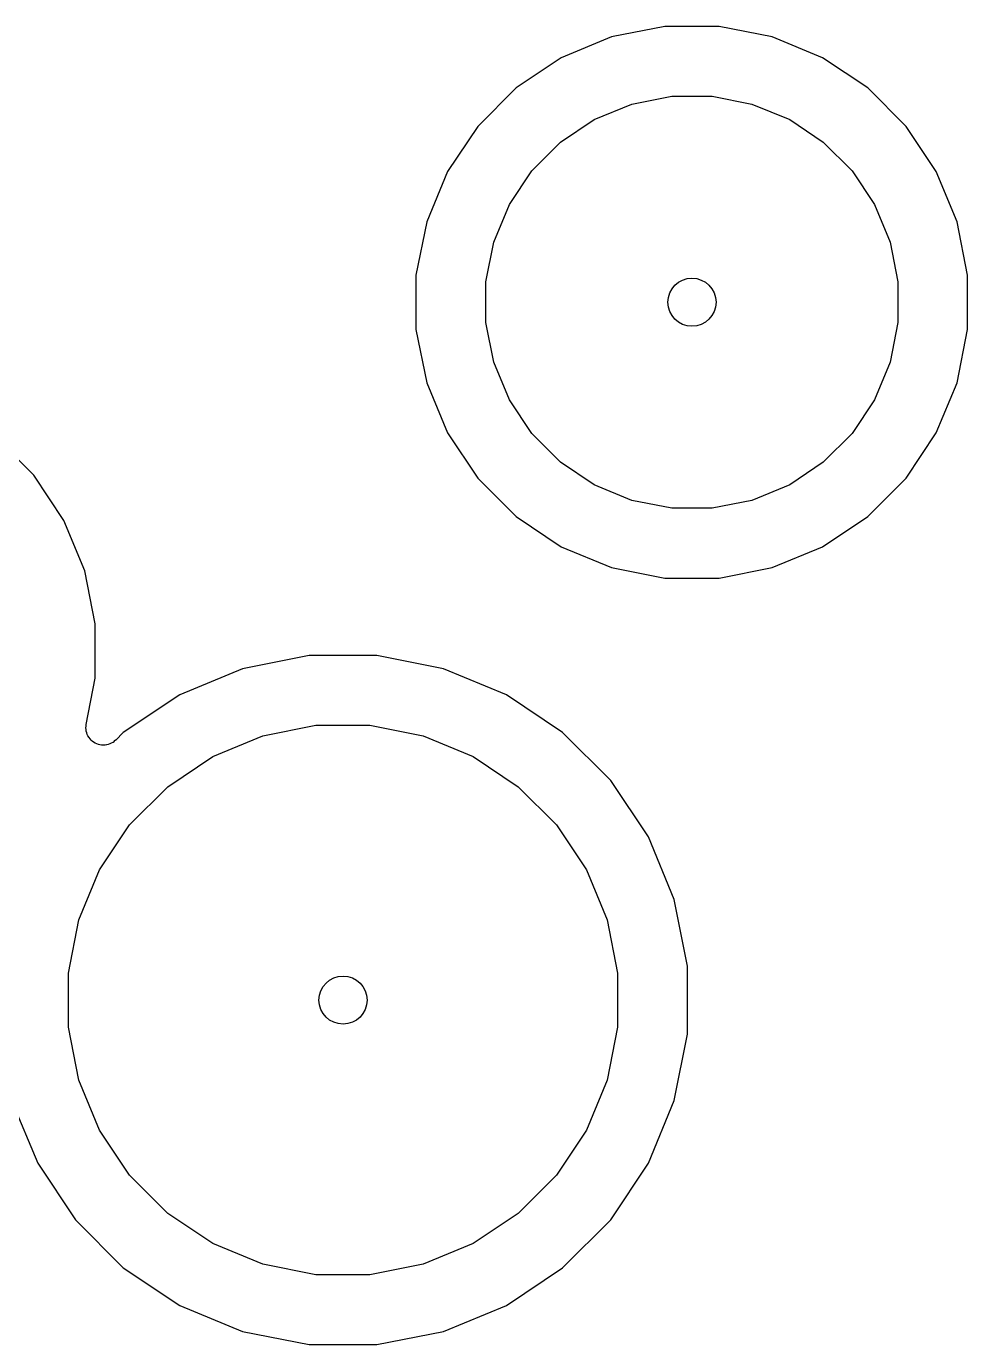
# Model space of a CAD drawing. Extents: x 1.5 to 15, y -8.3 to -3.1.
# Drawn here: x 12.1849 to 12.4546, y -4.7234 to -4.3457 of the extents above; entities that cross this region are included whole.
import ezdxf

# ---------------------------------------------------------------- set-up
doc = ezdxf.new("R2010")
doc.units = 0
doc.header["$MEASUREMENT"] = 0
doc.layers.add('BLACK', color=7, linetype='CONTINUOUS')

msp = doc.modelspace()

# ---------------------------------------------------------------- linework, layer by layer
at = {"layer": 'BLACK', "linetype": 'CONTINUOUS'}
for p, q in [((12.3678, -4.34565), (12.3525, -4.34869)), ((12.3834, -4.34565), (12.3678, -4.34565)), ((12.3986, -4.34869), (12.3834, -4.34565)), ((12.3525, -4.34869), (12.3381, -4.35465)), ((12.413, -4.35465), (12.3986, -4.34869)), ((12.3381, -4.35465), (12.3252, -4.3633)), ((12.426, -4.3633), (12.413, -4.35465)), ((12.3252, -4.3633), (12.3142, -4.37431)), ((12.437, -4.37431), (12.426, -4.3633)), ((12.3584, -4.36792), (12.3698, -4.36565)), ((12.3698, -4.36565), (12.3814, -4.36565)), ((12.3814, -4.36565), (12.3928, -4.36792)), ((12.3476, -4.37237), (12.3584, -4.36792)), ((12.3928, -4.36792), (12.4036, -4.37237)), ((12.3142, -4.37431), (12.3055, -4.38726)), ((12.3379, -4.37883), (12.3476, -4.37237)), ((12.4036, -4.37237), (12.4132, -4.37883)), ((12.4456, -4.38726), (12.437, -4.37431)), ((12.3297, -4.38706), (12.3379, -4.37883)), ((12.4132, -4.37883), (12.4215, -4.38706)), ((12.3055, -4.38726), (12.2996, -4.40165)), ((12.3233, -4.39673), (12.3297, -4.38706)), ((12.4215, -4.38706), (12.4279, -4.39673)), ((12.4516, -4.40165), (12.4456, -4.38726)), ((12.3188, -4.40748), (12.3233, -4.39673)), ((12.4279, -4.39673), (12.4324, -4.40748)), ((12.2996, -4.40165), (12.2965, -4.41692)), ((12.4546, -4.41692), (12.4516, -4.40165)), ((12.3165, -4.41889), (12.3188, -4.40748)), ((12.4324, -4.40748), (12.4346, -4.41889)), ((12.2965, -4.41692), (12.2965, -4.43249)), ((12.3165, -4.43052), (12.3165, -4.41889)), ((12.4346, -4.41889), (12.4346, -4.43052)), ((12.4546, -4.43249), (12.4546, -4.41692)), ((12.3188, -4.44193), (12.3165, -4.43052)), ((12.4346, -4.43052), (12.4324, -4.44193)), ((12.2965, -4.43249), (12.2996, -4.44776)), ((12.4516, -4.44776), (12.4546, -4.43249)), ((12.3233, -4.45268), (12.3188, -4.44193)), ((12.4324, -4.44193), (12.4279, -4.45268)), ((12.2996, -4.44776), (12.3055, -4.46215)), ((12.4456, -4.46215), (12.4516, -4.44776)), ((12.3297, -4.46235), (12.3233, -4.45268)), ((12.4279, -4.45268), (12.4215, -4.46235)), ((12.187, -4.47431), (12.176, -4.4633)), ((12.3055, -4.46215), (12.3142, -4.4751)), ((12.3379, -4.47058), (12.3297, -4.46235)), ((12.4215, -4.46235), (12.4132, -4.47058)), ((12.437, -4.4751), (12.4456, -4.46215)), ((12.3476, -4.47704), (12.3379, -4.47058)), ((12.4132, -4.47058), (12.4036, -4.47704)), ((12.1956, -4.48726), (12.187, -4.47431)), ((12.3142, -4.4751), (12.3252, -4.48611)), ((12.426, -4.48611), (12.437, -4.4751)), ((12.3584, -4.48149), (12.3476, -4.47704)), ((12.4036, -4.47704), (12.3928, -4.48149)), ((12.3698, -4.48376), (12.3584, -4.48149)), ((12.3814, -4.48376), (12.3698, -4.48376)), ((12.3928, -4.48149), (12.3814, -4.48376)), ((12.2016, -4.50165), (12.1956, -4.48726)), ((12.3252, -4.48611), (12.3381, -4.49476)), ((12.413, -4.49476), (12.426, -4.48611)), ((12.3381, -4.49476), (12.3525, -4.50072)), ((12.3986, -4.50072), (12.413, -4.49476)), ((12.2046, -4.51692), (12.2016, -4.50165)), ((12.3525, -4.50072), (12.3678, -4.50376)), ((12.3834, -4.50376), (12.3986, -4.50072)), ((12.3678, -4.50376), (12.3834, -4.50376)), ((12.2046, -4.53249), (12.2046, -4.51692)), ((12.2659, -4.52596), (12.2468, -4.52976)), ((12.2853, -4.52596), (12.2659, -4.52596)), ((12.3044, -4.52976), (12.2853, -4.52596)), ((12.202, -4.54568), (12.2046, -4.53249)), ((12.2468, -4.52976), (12.2288, -4.5372)), ((12.3224, -4.5372), (12.3044, -4.52976)), ((12.2288, -4.5372), (12.2126, -4.54801)), ((12.3385, -4.54801), (12.3224, -4.5372)), ((12.2019, -4.54664), (12.202, -4.54616)), ((12.2019, -4.54665), (12.2019, -4.54664)), ((12.202, -4.54713), (12.2019, -4.54665)), ((12.2019, -4.54665), (12.2019, -4.54665)), ((12.202, -4.54616), (12.202, -4.54568)), ((12.202, -4.54761), (12.202, -4.54713)), ((12.202, -4.54762), (12.202, -4.54761)), ((12.202, -4.54763), (12.202, -4.54762)), ((12.2022, -4.54809), (12.202, -4.54763)), ((12.2023, -4.54855), (12.2022, -4.54809)), ((12.2023, -4.54856), (12.2023, -4.54855)), ((12.2023, -4.54855), (12.2023, -4.54855)), ((12.2025, -4.54899), (12.2023, -4.54856)), ((12.2126, -4.54801), (12.2105, -4.55019)), ((12.2526, -4.54899), (12.2678, -4.54596)), ((12.2678, -4.54596), (12.2833, -4.54596)), ((12.2833, -4.54596), (12.2986, -4.54899)), ((12.3523, -4.56176), (12.3385, -4.54801)), ((12.2028, -4.54941), (12.2025, -4.54899)), ((12.2028, -4.54942), (12.2028, -4.54941)), ((12.2031, -4.54979), (12.2028, -4.54942)), ((12.2028, -4.54942), (12.2028, -4.54942)), ((12.2034, -4.55017), (12.2031, -4.54979)), ((12.2034, -4.55018), (12.2034, -4.55017)), ((12.2034, -4.55017), (12.2034, -4.55017)), ((12.2037, -4.55048), (12.2034, -4.55018)), ((12.2041, -4.55079), (12.2037, -4.55048)), ((12.2041, -4.5508), (12.2041, -4.55079)), ((12.2046, -4.55103), (12.2041, -4.5508)), ((12.2041, -4.5508), (12.2041, -4.5508)), ((12.205, -4.55126), (12.2046, -4.55103)), ((12.205, -4.55127), (12.205, -4.55126)), ((12.205, -4.55126), (12.205, -4.55126)), ((12.2055, -4.55141), (12.205, -4.55127)), ((12.2059, -4.55155), (12.2055, -4.55141)), ((12.2059, -4.55156), (12.2059, -4.55155)), ((12.2059, -4.55155), (12.2059, -4.55155)), ((12.2064, -4.55161), (12.2059, -4.55156)), ((12.2069, -4.55166), (12.2064, -4.55161)), ((12.2074, -4.55162), (12.2069, -4.55166)), ((12.2069, -4.55166), (12.2069, -4.55166)), ((12.2069, -4.55166), (12.2069, -4.55166)), ((12.2078, -4.55157), (12.2074, -4.55162)), ((12.2079, -4.55157), (12.2078, -4.55157)), ((12.2083, -4.55144), (12.2079, -4.55157)), ((12.2079, -4.55157), (12.2079, -4.55157)), ((12.2088, -4.5513), (12.2083, -4.55144)), ((12.2092, -4.55107), (12.2088, -4.5513)), ((12.2088, -4.5513), (12.2088, -4.5513)), ((12.2088, -4.5513), (12.2088, -4.5513)), ((12.2096, -4.55085), (12.2092, -4.55107)), ((12.2097, -4.55085), (12.2096, -4.55085)), ((12.21, -4.55054), (12.2097, -4.55085)), ((12.2097, -4.55085), (12.2097, -4.55085)), ((12.2104, -4.55024), (12.21, -4.55054)), ((12.2105, -4.55019), (12.2104, -4.55023)), ((12.2104, -4.55023), (12.2104, -4.55023)), ((12.2104, -4.55023), (12.2104, -4.55023)), ((12.2104, -4.55023), (12.2104, -4.55024)), ((12.2383, -4.55493), (12.2526, -4.54899)), ((12.2986, -4.54899), (12.3129, -4.55493)), ((12.2254, -4.56354), (12.2383, -4.55493)), ((12.3129, -4.55493), (12.3258, -4.56354)), ((12.2144, -4.57451), (12.2254, -4.56354)), ((12.3258, -4.56354), (12.3368, -4.57451)), ((12.3631, -4.57793), (12.3523, -4.56176)), ((12.2058, -4.58741), (12.2144, -4.57451)), ((12.3368, -4.57451), (12.3454, -4.58741)), ((12.3705, -4.5959), (12.3631, -4.57793)), ((12.1999, -4.60174), (12.2058, -4.58741)), ((12.3454, -4.58741), (12.3513, -4.60174)), ((12.3743, -4.61498), (12.3705, -4.5959)), ((12.1969, -4.61695), (12.1999, -4.60174)), ((12.3513, -4.60174), (12.3543, -4.61695)), ((12.3743, -4.63443), (12.3743, -4.61498)), ((12.1969, -4.63246), (12.1969, -4.61695)), ((12.3543, -4.61695), (12.3543, -4.63246)), ((12.1999, -4.64767), (12.1969, -4.63246)), ((12.3543, -4.63246), (12.3513, -4.64767)), ((12.3705, -4.65351), (12.3743, -4.63443)), ((12.2058, -4.662), (12.1999, -4.64767)), ((12.3513, -4.64767), (12.3454, -4.662)), ((12.1806, -4.65351), (12.1881, -4.67148)), ((12.3631, -4.67148), (12.3705, -4.65351)), ((12.2144, -4.6749), (12.2058, -4.662)), ((12.3454, -4.662), (12.3368, -4.6749)), ((12.1881, -4.67148), (12.1989, -4.68765)), ((12.3523, -4.68765), (12.3631, -4.67148)), ((12.2254, -4.68587), (12.2144, -4.6749)), ((12.3368, -4.6749), (12.3258, -4.68587)), ((12.1989, -4.68765), (12.2126, -4.7014)), ((12.2383, -4.69448), (12.2254, -4.68587)), ((12.3258, -4.68587), (12.3129, -4.69448)), ((12.3385, -4.7014), (12.3523, -4.68765)), ((12.2526, -4.70042), (12.2383, -4.69448)), ((12.3129, -4.69448), (12.2986, -4.70042)), ((12.2126, -4.7014), (12.2288, -4.71221)), ((12.2678, -4.70344), (12.2526, -4.70042)), ((12.2833, -4.70344), (12.2678, -4.70344)), ((12.2986, -4.70042), (12.2833, -4.70344)), ((12.3224, -4.71221), (12.3385, -4.7014)), ((12.2288, -4.71221), (12.2468, -4.71965)), ((12.3044, -4.71965), (12.3224, -4.71221)), ((12.2468, -4.71965), (12.2659, -4.72344)), ((12.2853, -4.72344), (12.3044, -4.71965)), ((12.2659, -4.72344), (12.2853, -4.72344))]:
    msp.add_line(p, q, dxfattribs=at)
at = {"layer": 'BLACK'}
for centre in [(12.3756, -4.4247), (12.2756, -4.6247)]:
    msp.add_circle(centre, 0.00689, dxfattribs=at)

doc.saveas('drawing.dxf')
